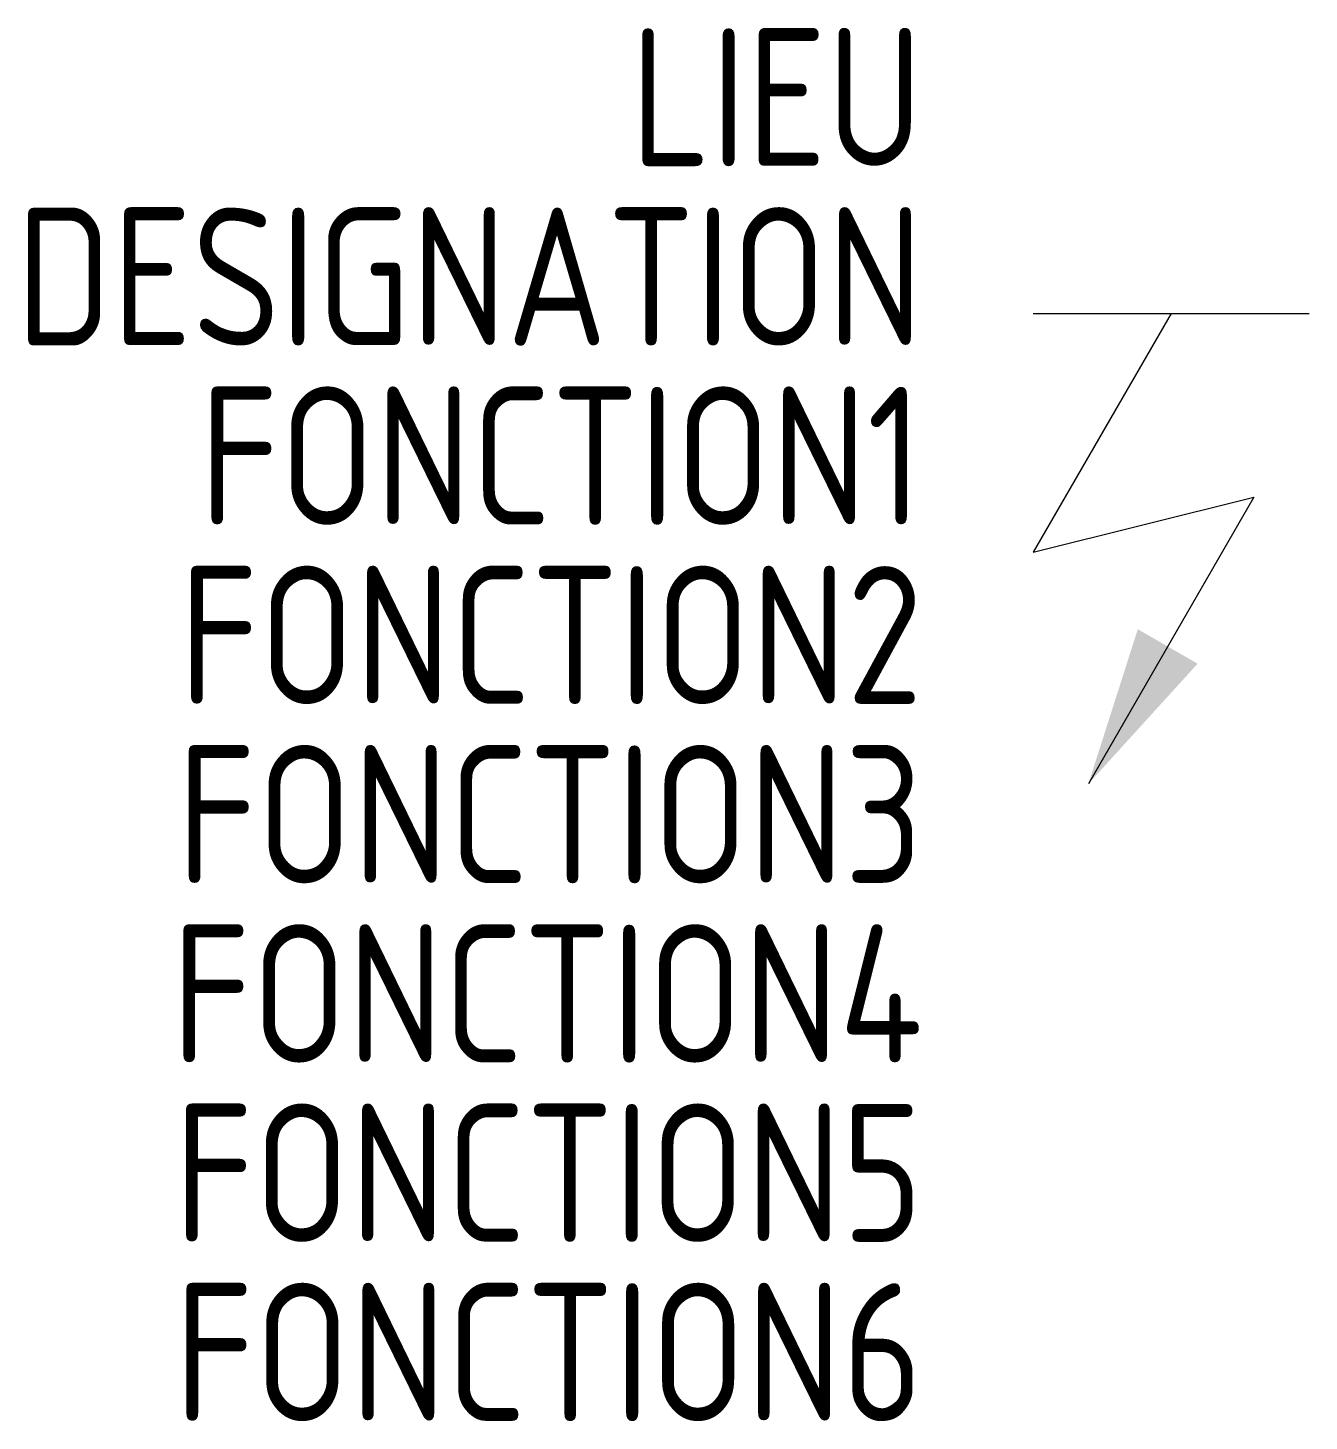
# Model space of a CAD drawing. Extents: x -1605.4 to -1582.1, y -899.7 to -874.4.
import ezdxf
from ezdxf.enums import TextEntityAlignment as Align

# ---------------------------------------------------------------- set-up
doc = ezdxf.new("R2010")
doc.units = 0
doc.layers.add('SYMB_FIL_FIN', color=1, linetype='CONTINUOUS')
doc.layers.add('SYMB_TXT_NOM', color=3, linetype='CONTINUOUS')
doc.styles.add('NET2_5', font='isocp.shx', dxfattribs={"width": 0.9, "height": 2.5})

msp = doc.modelspace()

# ---------------------------------------------------------------- linework, layer by layer
at = {"layer": 'SYMB_FIL_FIN'}
for p, q in [((-1584.634, -879.593), (-1587.134, -883.923)), ((-1587.134, -879.593), (-1582.134, -879.593)), ((-1587.134, -883.923), (-1583.134, -882.923)), ((-1583.134, -882.923), (-1586.134, -888.12))]:
    msp.add_line(p, q, dxfattribs=at)
msp.add_solid([(-1584.155, -885.942), (-1585.238, -885.317), (-1586.134, -888.12)], dxfattribs=at)

# ---------------------------------------------------------------- texts
at = {"layer": 'SYMB_TXT_NOM', "style": 'NET2_5', "width": 0.9, "flags": 8}
for tag, p in [('LIEU', (-1589.134, -876.923)), ('DESIGNATION', (-1589.134, -880.173)), ('FONCTION1', (-1589.134, -883.423)), ('FONCTION2', (-1589.134, -886.673)), ('FONCTION3', (-1589.134, -889.923)), ('FONCTION4', (-1589.134, -893.173)), ('FONCTION5', (-1589.134, -896.423)), ('FONCTION6', (-1589.134, -899.673))]:
    msp.add_attdef(tag, text='', height=2.5, dxfattribs=at).set_placement(p, align=Align.RIGHT)

doc.saveas('drawing.dxf')
